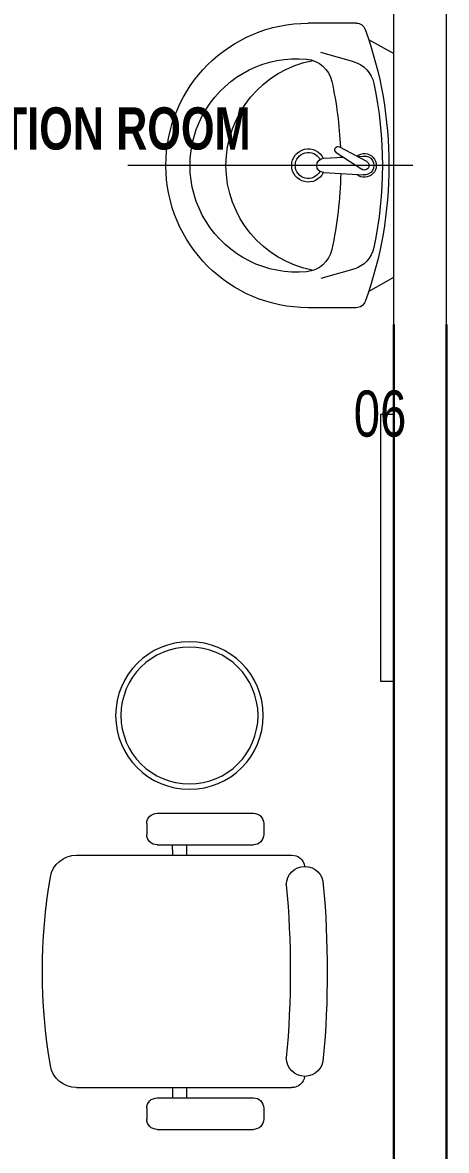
# Model space of a CAD drawing. Extents: x -234346 to 58427, y -132654 to -82394.
# Drawn here: x -48756 to -47952, y -115260 to -113119 of the extents above; entities that cross this region are included whole.
import ezdxf

# ---------------------------------------------------------------- set-up
doc = ezdxf.new("R2010")
doc.units = 0
doc.header["$LTSCALE"] = 8
doc.layers.get('0').update_dxf_attribs({"color": 9, "lineweight": 5})
for name, color, linetype, lineweight in [('72_EGR_BASE_TEXT', 9, 'Continuous', 5), ('72_EGR_EQP_TAG', 9, 'Continuous', 5), ('LOADING', 9, 'Continuous', 5), ('NEW Wall', 9, 'Continuous', 5), ('SANIT', 9, 'Continuous', 5), ('Walls', 9, 'Continuous', 5)]:
    doc.layers.add(name, color=color, linetype=linetype, lineweight=lineweight)
doc.layers.add('X-WHITE glass', color=9, linetype='Continuous')
doc.styles.add('X3G_ENTITY_257CFD', font='swisscl.ttf', dxfattribs={"height": 200})
doc.styles.add('X3G_ENTITY_9EC9', font='swisscl.ttf', dxfattribs={"height": 0.2})

# ---------------------------------------------------------------- blocks, each defined once
blk = doc.blocks.new('WM00001-P')
at = {"layer": 'LOADING'}
for radius in [0.14, 0.13]:
    blk.add_circle((0, 0), radius, dxfattribs=at)
blk = doc.blocks.new('*X17')
for p, q in [((5, 3), (5, 3)), ((5, 3), (5, 3)), ((5, 3), (5, 3)), ((5, 3), (5, 3)), ((5, 3), (5, 3)), ((5, 3), (5, 3)), ((5, 3), (5, 3)), ((5, 3), (5, 3)), ((5, 3), (5, 3)), ((5, 3), (5, 3)), ((5, 3), (5, 3)), ((5, 3), (5, 3)), ((5, 3), (5, 3)), ((5, 3), (5, 3)), ((5, 3), (5, 3)), ((5, 3), (5, 3)), ((5, 3), (5, 3)), ((5, 3), (5, 3)), ((5, 3), (5, 3)), ((5, 3), (5, 3)), ((5, 3), (5, 3)), ((5, 3), (5, 3)), ((5, 3), (5, 3)), ((5, 3), (5, 3)), ((5, 3), (5, 3)), ((5, 3), (5, 3)), ((5, 3), (5, 3)), ((5, 3), (5, 3)), ((5, 3), (5, 3)), ((5, 3), (5, 3)), ((5, 3), (5, 3)), ((5, 3), (5, 3)), ((5, 3), (5, 3)), ((5, 3), (5, 3)), ((5, 3), (5, 3)), ((5, 3), (5, 3)), ((5, 3), (5, 3)), ((5, 3), (5, 3)), ((5, 3), (5, 3)), ((5, 3), (5, 3)), ((5, 3), (5, 3)), ((5, 3), (5, 3)), ((5, 3), (5, 3)), ((5, 3), (5, 3)), ((5, 3), (5, 3)), ((5, 3), (5, 3)), ((5, 3), (5, 3)), ((5, 3), (5, 3)), ((5, 3), (5, 3)), ((5, 3), (5, 3)), ((5, 3), (5, 3)), ((5, 3), (5, 3)), ((5, 3), (5, 3)), ((5, 3), (5, 3)), ((5, 3), (5, 3)), ((5, 3), (5, 3)), ((5, 3), (5, 3)), ((5, 3), (5, 3)), ((5, 3), (5, 3)), ((5, 3), (5, 3)), ((5, 3), (5, 3)), ((5, 3), (5, 3)), ((5, 3), (5, 3)), ((5, 3), (5, 3)), ((5, 3), (5, 3)), ((5, 3), (5, 3)), ((6, 3), (5, 3)), ((5, 3), (5, 3)), ((6, 3), (5, 3)), ((5, 3), (5, 3)), ((6, 3), (5, 3)), ((5, 3), (5, 3)), ((6, 3), (5, 3)), ((5, 3), (5, 3)), ((5, 3), (5, 3)), ((5, 3), (5, 3)), ((5, 3), (5, 3)), ((5, 3), (5, 3)), ((5, 3), (5, 3)), ((5, 3), (5, 3)), ((5, 3), (5, 3)), ((5, 3), (5, 3)), ((5, 3), (5, 3)), ((5, 3), (5, 3)), ((5, 3), (5, 3)), ((5, 3), (5, 3)), ((5, 3), (5, 3)), ((5, 3), (5, 3)), ((5, 3), (5, 3)), ((5, 3), (5, 3)), ((5, 3), (5, 3)), ((5, 3), (5, 3)), ((5, 3), (5, 3)), ((5, 3), (5, 3)), ((5, 3), (5, 3)), ((5, 3), (5, 3)), ((6, 3), (6, 3)), ((6, 3), (6, 3)), ((6, 3), (6, 3)), ((6, 3), (6, 3)), ((6, 3), (6, 3)), ((6, 3), (6, 3)), ((6, 3), (6, 3)), ((6, 3), (6, 3)), ((6, 3), (6, 3)), ((6, 3), (6, 3)), ((6, 3), (6, 3)), ((6, 3), (6, 3)), ((6, 3), (6, 3)), ((6, 3), (6, 3)), ((6, 3), (6, 3)), ((6, 3), (6, 3)), ((6, 3), (6, 3)), ((6, 3), (6, 3)), ((6, 3), (6, 3)), ((6, 3), (6, 3)), ((6, 3), (6, 3)), ((6, 3), (6, 3)), ((6, 3), (6, 3)), ((6, 3), (6, 3)), ((6, 3), (6, 3)), ((6, 3), (6, 3)), ((6, 3), (6, 3)), ((6, 3), (6, 3)), ((6, 3), (6, 3)), ((6, 3), (6, 3)), ((6, 3), (6, 3)), ((6, 3), (6, 3)), ((6, 3), (6, 3)), ((6, 3), (6, 3)), ((6, 3), (6, 3)), ((6, 3), (6, 3)), ((6, 3), (6, 3)), ((6, 3), (6, 3)), ((6, 3), (6, 3)), ((6, 3), (6, 3)), ((6, 3), (6, 3)), ((6, 3), (6, 3)), ((6, 3), (6, 3)), ((6, 3), (6, 3)), ((6, 3), (6, 3)), ((6, 3), (6, 3)), ((6, 3), (6, 3)), ((6, 3), (6, 3)), ((6, 3), (6, 3)), ((6, 3), (6, 3)), ((6, 3), (6, 3)), ((6, 3), (6, 3)), ((6, 3), (6, 3)), ((6, 3), (6, 3)), ((6, 3), (6, 3)), ((6, 3), (6, 3)), ((6, 3), (6, 3)), ((6, 3), (6, 3)), ((6, 3), (6, 3)), ((6, 3), (6, 3)), ((6, 3), (6, 3)), ((6, 3), (6, 3)), ((6, 3), (6, 3)), ((6, 3), (6, 3)), ((6, 3), (6, 3)), ((6, 3), (6, 3)), ((6, 3), (6, 3)), ((6, 3), (6, 3)), ((6, 3), (6, 3)), ((6, 3), (6, 3)), ((6, 3), (6, 3)), ((6, 3), (6, 3)), ((6, 3), (6, 3)), ((6, 3), (6, 3)), ((6, 3), (6, 3)), ((6, 3), (6, 3)), ((6, 3), (6, 3)), ((6, 3), (6, 3)), ((6, 3), (6, 3)), ((6, 3), (6, 3)), ((6, 3), (6, 3)), ((6, 3), (6, 3)), ((6, 3), (6, 3)), ((6, 3), (6, 3)), ((6, 3), (6, 3)), ((6, 3), (6, 3)), ((6, 3), (6, 3)), ((6, 3), (6, 3)), ((6, 3), (6, 3)), ((6, 3), (6, 3)), ((6, 3), (6, 3)), ((6, 3), (6, 3)), ((6, 3), (6, 3)), ((6, 3), (6, 3)), ((6, 3), (6, 3)), ((6, 3), (6, 3)), ((6, 3), (6, 3)), ((6, 3), (6, 3)), ((6, 3), (6, 3)), ((6, 3), (6, 3)), ((6, 3), (6, 3)), ((6, 3), (6, 3)), ((6, 3), (6, 3)), ((6, 3), (6, 3)), ((6, 3), (6, 3)), ((6, 3), (6, 3)), ((6, 3), (6, 3)), ((6, 3), (6, 3)), ((6, 3), (6, 3)), ((6, 3), (6, 3)), ((6, 3), (6, 3)), ((6, 3), (6, 3)), ((6, 3), (6, 3)), ((6, 3), (6, 3)), ((6, 3), (6, 3)), ((6, 3), (6, 3)), ((6, 3), (6, 3)), ((6, 3), (6, 3)), ((6, 3), (6, 3)), ((6, 3), (6, 3)), ((6, 3), (6, 3)), ((6, 3), (6, 3)), ((6, 3), (6, 3)), ((6, 3), (6, 3)), ((6, 3), (6, 3)), ((6, 3), (6, 3)), ((6, 3), (6, 3)), ((6, 3), (6, 3)), ((6, 3), (6, 3)), ((6, 3), (6, 3)), ((6, 3), (6, 3)), ((6, 3), (6, 3)), ((6, 3), (6, 3)), ((6, 3), (6, 3)), ((6, 3), (6, 3)), ((6, 3), (6, 3)), ((6, 3), (6, 3)), ((6, 3), (6, 3)), ((6, 3), (6, 3)), ((6, 3), (6, 3)), ((6, 3), (6, 3)), ((6, 3), (6, 3)), ((6, 3), (6, 3)), ((6, 3), (6, 3)), ((6, 3), (6, 3)), ((6, 3), (6, 3)), ((6, 3), (6, 3)), ((6, 3), (6, 3)), ((6, 3), (6, 3)), ((6, 3), (6, 3)), ((6, 3), (6, 3)), ((6, 3), (6, 3)), ((6, 3), (6, 3)), ((6, 3), (6, 3)), ((6, 3), (6, 3)), ((6, 3), (6, 3)), ((6, 3), (6, 3)), ((6, 3), (6, 3)), ((6, 3), (6, 3)), ((6, 3), (6, 3)), ((6, 3), (6, 3)), ((6, 3), (6, 3)), ((6, 3), (6, 3)), ((6, 3), (6, 3)), ((6, 3), (6, 3)), ((6, 3), (6, 3)), ((6, 3), (6, 3)), ((6, 3), (6, 3)), ((6, 3), (6, 3)), ((6, 3), (6, 3)), ((6, 3), (6, 3)), ((6, 3), (6, 3)), ((6, 3), (6, 3)), ((6, 3), (6, 3)), ((6, 3), (6, 3)), ((6, 3), (6, 3)), ((6, 3), (6, 3)), ((6, 3), (6, 3)), ((6, 3), (6, 3)), ((6, 3), (6, 3)), ((6, 3), (6, 3)), ((6, 3), (6, 3)), ((6, 3), (6, 3)), ((6, 3), (6, 3)), ((6, 3), (6, 3)), ((6, 3), (6, 3)), ((6, 3), (6, 3)), ((6, 3), (6, 3)), ((6, 3), (6, 3)), ((6, 3), (6, 3)), ((6, 3), (6, 3)), ((6, 3), (6, 3)), ((6, 3), (6, 3)), ((6, 3), (6, 3)), ((6, 3), (6, 3)), ((6, 3), (6, 3)), ((6, 3), (6, 3)), ((6, 3), (6, 3)), ((6, 3), (6, 3)), ((6, 3), (6, 3)), ((6, 3), (6, 3)), ((6, 3), (6, 3)), ((6, 3), (6, 3)), ((6, 3), (6, 3)), ((6, 3), (5, 3)), ((6, 3), (5, 3)), ((6, 3), (5, 3)), ((6, 3), (5, 3)), ((6, 3), (5, 3)), ((6, 3), (6, 3)), ((6, 3), (6, 3)), ((6, 3), (6, 3)), ((6, 3), (6, 3)), ((6, 3), (6, 3)), ((6, 3), (6, 3)), ((6, 3), (6, 3)), ((6, 3), (6, 3)), ((6, 3), (6, 3)), ((6, 3), (6, 3)), ((6, 3), (6, 3)), ((6, 3), (6, 3)), ((6, 3), (6, 3)), ((6, 3), (6, 3)), ((6, 3), (6, 3)), ((6, 3), (6, 3)), ((6, 3), (6, 3)), ((6, 3), (6, 3)), ((6, 3), (6, 3)), ((6, 3), (6, 3)), ((6, 3), (6, 3)), ((6, 3), (6, 3)), ((6, 3), (6, 3)), ((6, 3), (6, 3)), ((6, 3), (6, 3)), ((6, 3), (6, 3)), ((6, 3), (6, 3)), ((6, 3), (6, 3)), ((6, 3), (6, 3)), ((6, 3), (6, 3)), ((6, 3), (6, 3)), ((6, 3), (6, 3)), ((6, 3), (6, 3)), ((6, 3), (6, 3)), ((6, 3), (6, 3)), ((6, 3), (6, 3)), ((6, 3), (6, 3)), ((6, 3), (6, 3)), ((6, 3), (6, 3)), ((6, 3), (6, 3)), ((6, 3), (6, 3)), ((6, 3), (6, 3)), ((6, 3), (6, 3)), ((6, 3), (6, 3)), ((6, 3), (6, 3)), ((6, 3), (6, 3)), ((6, 3), (6, 3)), ((6, 3), (6, 3)), ((6, 3), (6, 3)), ((6, 3), (6, 3)), ((6, 3), (6, 3)), ((6, 3), (6, 3)), ((6, 3), (6, 3)), ((6, 3), (6, 3)), ((6, 3), (6, 3)), ((6, 3), (6, 3)), ((6, 3), (6, 3)), ((6, 3), (6, 3)), ((6, 3), (6, 3)), ((6, 3), (6, 3)), ((6, 3), (6, 3)), ((6, 3), (6, 3)), ((6, 3), (6, 3)), ((6, 3), (6, 3)), ((6, 3), (6, 3)), ((6, 3), (6, 3)), ((6, 3), (6, 3)), ((6, 3), (6, 3)), ((6, 3), (6, 3)), ((6, 3), (6, 3)), ((6, 3), (6, 3)), ((6, 3), (6, 3)), ((6, 3), (6, 3)), ((6, 3), (6, 3)), ((6, 3), (6, 3)), ((6, 3), (6, 3)), ((6, 3), (6, 3)), ((6, 3), (6, 3)), ((6, 3), (6, 3)), ((6, 3), (6, 3)), ((6, 3), (6, 3)), ((6, 3), (6, 3)), ((6, 3), (6, 3)), ((6, 3), (6, 3)), ((6, 3), (6, 3)), ((6, 3), (6, 3)), ((6, 3), (6, 3)), ((6, 3), (6, 3)), ((6, 3), (6, 3)), ((6, 3), (6, 3)), ((6, 3), (6, 3)), ((6, 3), (6, 3)), ((6, 3), (6, 3)), ((6, 3), (6, 3)), ((6, 3), (6, 3)), ((6, 3), (6, 3)), ((6, 3), (6, 3)), ((6, 3), (6, 3)), ((6, 3), (6, 3)), ((6, 3), (6, 3)), ((6, 3), (6, 3)), ((6, 3), (6, 3)), ((6, 3), (6, 3)), ((6, 3), (6, 3)), ((6, 3), (6, 3)), ((6, 3), (6, 3)), ((6, 3), (6, 3)), ((6, 3), (6, 3)), ((6, 3), (6, 3)), ((6, 3), (6, 3)), ((6, 3), (6, 3)), ((6, 3), (6, 3)), ((6, 3), (6, 3)), ((6, 3), (6, 3)), ((6, 3), (6, 3)), ((6, 3), (6, 3)), ((6, 3), (6, 3)), ((6, 3), (6, 3)), ((6, 3), (6, 3)), ((6, 3), (6, 3)), ((6, 3), (6, 3)), ((6, 3), (6, 3)), ((6, 3), (6, 3)), ((6, 3), (6, 3)), ((6, 3), (6, 3)), ((6, 3), (6, 3)), ((6, 3), (6, 3)), ((6, 3), (6, 3)), ((6, 3), (6, 3)), ((6, 3), (6, 3)), ((6, 3), (6, 3)), ((6, 3), (6, 3)), ((6, 3), (6, 3)), ((6, 3), (6, 3)), ((6, 3), (6, 3)), ((6, 3), (6, 3)), ((6, 3), (6, 3)), ((6, 3), (6, 3)), ((6, 3), (6, 3)), ((6, 3), (6, 3)), ((6, 3), (6, 3)), ((6, 3), (6, 3)), ((6, 3), (6, 3)), ((6, 3), (6, 3)), ((6, 3), (6, 3)), ((6, 3), (6, 3)), ((6, 3), (6, 3)), ((6, 3), (6, 3)), ((6, 3), (6, 3)), ((6, 3), (6, 3)), ((6, 3), (6, 3)), ((6, 3), (6, 3)), ((6, 3), (6, 3)), ((6, 3), (6, 3)), ((6, 3), (6, 3)), ((6, 3), (6, 3)), ((6, 3), (6, 3)), ((6, 3), (6, 3)), ((6, 3), (6, 3)), ((6, 3), (6, 3)), ((6, 3), (6, 3)), ((6, 3), (6, 3)), ((6, 3), (6, 3)), ((6, 3), (6, 3)), ((6, 3), (6, 3)), ((6, 3), (6, 3)), ((6, 3), (6, 3)), ((6, 3), (6, 3)), ((6, 3), (6, 3)), ((6, 3), (6, 3)), ((6, 3), (6, 3)), ((6, 3), (6, 3)), ((6, 3), (6, 3)), ((6, 3), (6, 3)), ((6, 3), (6, 3)), ((6, 3), (6, 3)), ((6, 3), (6, 3)), ((6, 3), (6, 3)), ((6, 3), (6, 3)), ((6, 3), (6, 3)), ((6, 3), (6, 3)), ((6, 3), (6, 3)), ((6, 3), (6, 3)), ((6, 3), (6, 3)), ((6, 3), (6, 3)), ((6, 3), (6, 3)), ((6, 3), (6, 3)), ((6, 3), (6, 3)), ((6, 3), (6, 3)), ((6, 3), (6, 3)), ((6, 3), (6, 3)), ((6, 3), (6, 3)), ((6, 3), (6, 3)), ((6, 3), (6, 3)), ((6, 3), (6, 3)), ((6, 3), (6, 3)), ((6, 3), (6, 3)), ((6, 3), (6, 3)), ((6, 3), (6, 3)), ((6, 3), (6, 3)), ((6, 3), (6, 3)), ((6, 3), (6, 3)), ((6, 3), (6, 3)), ((6, 3), (6, 3)), ((6, 3), (6, 3)), ((6, 3), (6, 3)), ((6, 3), (6, 3)), ((6, 3), (6, 3)), ((6, 3), (6, 3)), ((6, 3), (6, 3)), ((6, 3), (6, 3)), ((6, 3), (6, 3)), ((6, 3), (6, 3)), ((6, 3), (6, 3)), ((6, 3), (6, 3)), ((6, 3), (6, 3)), ((6, 3), (6, 3)), ((6, 3), (6, 3)), ((6, 3), (6, 3)), ((6, 3), (6, 3)), ((6, 3), (6, 3)), ((6, 3), (6, 3)), ((6, 3), (6, 3)), ((6, 3), (6, 3)), ((6, 3), (6, 3)), ((6, 3), (6, 3)), ((6, 3), (6, 3)), ((6, 3), (6, 3)), ((6, 3), (6, 3)), ((6, 3), (6, 3)), ((6, 3), (6, 3)), ((6, 3), (6, 3)), ((6, 3), (6, 3)), ((6, 3), (6, 3)), ((6, 3), (6, 3)), ((6, 3), (6, 3)), ((6, 3), (6, 3)), ((6, 3), (6, 3)), ((6, 3), (6, 3)), ((6, 3), (6, 3)), ((6, 3), (6, 3)), ((6, 3), (6, 3)), ((6, 3), (6, 3)), ((6, 3), (6, 3)), ((6, 3), (6, 3)), ((6, 3), (6, 3)), ((6, 3), (6, 3)), ((6, 3), (6, 3)), ((6, 3), (6, 3)), ((6, 3), (6, 3)), ((6, 3), (6, 3)), ((6, 3), (6, 3)), ((6, 3), (6, 3)), ((6, 3), (6, 3)), ((6, 3), (6, 3)), ((6, 3), (6, 3)), ((6, 3), (6, 3)), ((6, 3), (6, 3)), ((6, 3), (6, 3)), ((6, 3), (6, 3)), ((6, 3), (6, 3)), ((6, 3), (6, 3)), ((6, 3), (6, 3)), ((6, 3), (6, 3)), ((6, 3), (6, 3)), ((6, 3), (6, 3)), ((6, 3), (6, 3)), ((6, 3), (6, 3)), ((6, 3), (6, 3)), ((6, 3), (6, 3)), ((6, 3), (6, 3)), ((6, 3), (6, 3)), ((6, 3), (6, 3)), ((6, 3), (6, 3)), ((6, 3), (6, 3)), ((6, 3), (6, 3)), ((6, 3), (6, 3)), ((6, 3), (6, 3)), ((6, 3), (6, 3)), ((6, 3), (6, 3)), ((6, 3), (6, 3)), ((6, 3), (6, 3)), ((6, 3), (6, 3)), ((6, 3), (6, 3)), ((6, 3), (6, 3)), ((6, 3), (6, 3)), ((6, 3), (6, 3)), ((6, 3), (6, 3)), ((6, 3), (6, 3)), ((6, 3), (6, 3)), ((6, 3), (6, 3)), ((6, 3), (6, 3)), ((6, 3), (6, 3)), ((6, 3), (6, 3)), ((6, 3), (6, 3)), ((6, 3), (6, 3)), ((6, 3), (6, 3)), ((6, 3), (6, 3)), ((6, 3), (6, 3)), ((6, 3), (6, 3)), ((6, 3), (6, 3)), ((6, 3), (6, 3)), ((6, 3), (6, 3)), ((6, 3), (6, 3)), ((6, 3), (6, 3)), ((6, 3), (6, 3)), ((6, 3), (6, 3)), ((6, 3), (6, 3)), ((6, 3), (6, 3)), ((6, 3), (6, 3)), ((6, 3), (6, 3)), ((6, 3), (6, 3)), ((6, 3), (6, 3)), ((6, 3), (6, 3)), ((6, 3), (6, 3)), ((6, 3), (6, 3)), ((6, 3), (6, 3))]:
    blk.add_line(p, q)
blk = doc.blocks.new('*X18')
for p, q in [((13, 1), (13, 1)), ((13, 1), (13, 1)), ((13, 1), (13, 1)), ((13, 1), (13, 1)), ((13, 1), (13, 1)), ((13, 1), (13, 1)), ((13, 1), (13, 1)), ((13, 1), (13, 1)), ((13, 1), (13, 1)), ((13, 1), (13, 1)), ((13, 1), (13, 1)), ((13, 1), (13, 1)), ((13, 1), (13, 1)), ((13, 1), (13, 1)), ((13, 1), (13, 1)), ((13, 1), (14, 1)), ((13, 1), (14, 1)), ((13, 1), (14, 1)), ((13, 1), (13, 1)), ((13, 1), (13, 1)), ((13, 1), (13, 1)), ((13, 1), (13, 1)), ((13, 1), (13, 1)), ((13, 1), (13, 1)), ((13, 1), (13, 1)), ((13, 1), (13, 1)), ((13, 1), (13, 1)), ((13, 1), (13, 1)), ((13, 1), (13, 1)), ((13, 1), (13, 1)), ((13, 1), (13, 1)), ((13, 1), (13, 1)), ((13, 1), (13, 1)), ((13, 1), (13, 1)), ((13, 1), (13, 1)), ((13, 1), (13, 1)), ((13, 1), (13, 1)), ((13, 1), (13, 1)), ((13, 1), (13, 1)), ((13, 1), (13, 1)), ((13, 1), (13, 1)), ((13, 1), (13, 1)), ((13, 1), (13, 1)), ((13, 1), (13, 1)), ((13, 1), (13, 1)), ((13, 1), (13, 1)), ((13, 1), (13, 1)), ((13, 1), (13, 1)), ((13, 1), (13, 1)), ((13, 1), (13, 1)), ((13, 1), (13, 1)), ((13, 1), (13, 1)), ((13, 1), (13, 1)), ((13, 1), (13, 1)), ((13, 1), (13, 1)), ((13, 1), (13, 1)), ((13, 1), (13, 1)), ((13, 1), (13, 1)), ((13, 1), (13, 1)), ((13, 1), (13, 1)), ((13, 1), (13, 1)), ((13, 1), (13, 1)), ((13, 1), (13, 1)), ((13, 1), (13, 1)), ((13, 1), (13, 1)), ((13, 1), (13, 1)), ((13, 1), (13, 1)), ((13, 1), (13, 1)), ((13, 1), (13, 1)), ((13, 1), (13, 1)), ((13, 1), (13, 1)), ((13, 1), (13, 1)), ((13, 1), (13, 1)), ((13, 1), (13, 1)), ((13, 1), (13, 1)), ((13, 1), (13, 1)), ((13, 1), (13, 1)), ((13, 1), (13, 1)), ((13, 1), (13, 1)), ((13, 1), (13, 1)), ((13, 1), (13, 1)), ((13, 1), (13, 1)), ((13, 1), (13, 1)), ((13, 1), (13, 1)), ((13, 1), (13, 1)), ((13, 1), (13, 1)), ((13, 1), (13, 1)), ((13, 1), (13, 1)), ((13, 1), (13, 1)), ((13, 1), (13, 1)), ((13, 1), (13, 1)), ((13, 1), (13, 1)), ((13, 1), (13, 1)), ((13, 1), (13, 1)), ((13, 1), (13, 1)), ((13, 1), (13, 1)), ((13, 1), (13, 1)), ((13, 1), (13, 1)), ((13, 1), (13, 1)), ((13, 1), (13, 1)), ((13, 1), (13, 1)), ((13, 1), (13, 1)), ((13, 1), (13, 1)), ((13, 1), (13, 1)), ((13, 1), (13, 1)), ((13, 1), (13, 1)), ((13, 1), (13, 1)), ((13, 1), (13, 1)), ((13, 1), (13, 1)), ((13, 1), (13, 1)), ((13, 1), (13, 1)), ((13, 1), (13, 1)), ((13, 1), (13, 1)), ((13, 1), (13, 1)), ((13, 1), (13, 1)), ((13, 1), (13, 1)), ((13, 1), (13, 1)), ((13, 1), (13, 1)), ((13, 1), (13, 1)), ((13, 1), (13, 1)), ((13, 1), (13, 1)), ((13, 1), (13, 1)), ((13, 1), (13, 1)), ((13, 1), (14, 1)), ((13, 0), (13, 0)), ((13, 0), (13, 0)), ((13, 0), (13, 0)), ((13, 0), (13, 0)), ((13, 0), (13, 0)), ((13, 0), (13, 0)), ((13, 0), (13, 0)), ((13, 0), (13, 0)), ((13, 0), (13, 0)), ((13, 0), (13, 0)), ((13, 0), (13, 0)), ((13, 0), (13, 0)), ((13, 0), (13, 0)), ((13, 0), (13, 0)), ((13, 0), (13, 0)), ((13, 0), (13, 0)), ((13, 0), (13, 0)), ((13, 0), (13, 0)), ((13, 0), (13, 0)), ((13, 0), (13, 0)), ((13, 0), (13, 0)), ((13, 0), (13, 0)), ((13, 0), (13, 0)), ((13, 0), (13, 0)), ((13, 0), (13, 0)), ((13, 0), (13, 0)), ((13, 0), (13, 0)), ((13, 0), (13, 0)), ((13, 0), (13, 0)), ((13, 0), (13, 0)), ((13, 0), (13, 0)), ((13, 0), (13, 0)), ((13, 0), (13, 0)), ((13, 0), (13, 0)), ((13, 0), (13, 0)), ((13, 0), (13, 0)), ((13, 0), (13, 0)), ((13, 0), (13, 0)), ((13, 0), (13, 0)), ((13, 0), (13, 0)), ((13, 0), (13, 0)), ((13, 0), (13, 0)), ((13, 0), (13, 0)), ((13, 0), (13, 0)), ((13, 0), (13, 0)), ((13, 0), (13, 0)), ((13, 0), (13, 0)), ((13, 0), (13, 0)), ((13, 0), (14, 0)), ((13, 0), (14, 0)), ((13, 0), (13, 0)), ((13, 0), (14, 0)), ((14, 1), (14, 1)), ((14, 1), (14, 1)), ((14, 1), (14, 1)), ((14, 1), (14, 1)), ((14, 1), (14, 1)), ((14, 1), (14, 1)), ((14, 1), (14, 1)), ((14, 1), (14, 1)), ((14, 1), (14, 1)), ((14, 1), (14, 1)), ((14, 1), (14, 1)), ((14, 1), (14, 1)), ((14, 1), (14, 1)), ((14, 1), (14, 1)), ((14, 1), (14, 1)), ((14, 1), (14, 1)), ((14, 1), (14, 1)), ((14, 1), (14, 1)), ((14, 1), (14, 1)), ((14, 1), (14, 1)), ((14, 1), (14, 1)), ((14, 1), (14, 1)), ((14, 1), (14, 1)), ((14, 1), (14, 1)), ((14, 1), (14, 1)), ((14, 1), (14, 1)), ((14, 1), (14, 1)), ((14, 1), (14, 1)), ((14, 1), (14, 1)), ((14, 1), (14, 1)), ((14, 1), (14, 1)), ((14, 1), (14, 1)), ((14, 1), (14, 1)), ((14, 1), (14, 1)), ((14, 1), (14, 1)), ((14, 1), (14, 1)), ((14, 1), (14, 1)), ((14, 1), (14, 1)), ((14, 1), (14, 1)), ((14, 1), (14, 1)), ((14, 1), (14, 1)), ((14, 1), (14, 1)), ((14, 1), (14, 1)), ((14, 1), (14, 1)), ((14, 1), (14, 1)), ((14, 1), (14, 1)), ((14, 1), (14, 1)), ((14, 1), (14, 1)), ((14, 1), (14, 1)), ((14, 1), (14, 1)), ((14, 1), (14, 1)), ((14, 1), (14, 1)), ((14, 1), (14, 1)), ((14, 1), (14, 1)), ((14, 1), (14, 1)), ((14, 1), (14, 1)), ((14, 1), (14, 1)), ((14, 1), (14, 1)), ((14, 1), (14, 1)), ((14, 1), (14, 1)), ((14, 1), (14, 1)), ((14, 1), (14, 1)), ((14, 1), (14, 1)), ((14, 1), (14, 1)), ((14, 1), (14, 1)), ((14, 1), (14, 1)), ((14, 1), (14, 1)), ((14, 1), (14, 1)), ((14, 1), (14, 1)), ((14, 1), (14, 1)), ((14, 1), (14, 1)), ((14, 1), (14, 1)), ((14, 1), (14, 1)), ((14, 1), (14, 1)), ((14, 1), (14, 1)), ((14, 1), (14, 1)), ((14, 1), (14, 1)), ((14, 1), (14, 1)), ((14, 1), (14, 1)), ((14, 1), (14, 1)), ((14, 1), (14, 1)), ((14, 1), (14, 1)), ((14, 1), (14, 1)), ((14, 1), (14, 1)), ((14, 1), (14, 1)), ((14, 1), (14, 1)), ((14, 1), (14, 1)), ((14, 1), (14, 1)), ((14, 1), (14, 1)), ((14, 1), (14, 1)), ((14, 1), (14, 1)), ((14, 1), (14, 1)), ((14, 1), (14, 1)), ((14, 1), (14, 1)), ((14, 0), (14, 0)), ((14, 0), (14, 0)), ((14, 0), (14, 0)), ((14, 0), (14, 0)), ((14, 0), (14, 0)), ((14, 0), (14, 0)), ((14, 0), (14, 0)), ((14, 0), (14, 0)), ((14, 0), (14, 0)), ((14, 0), (14, 0)), ((14, 0), (14, 0)), ((14, 0), (14, 0)), ((14, 0), (14, 0)), ((14, 0), (14, 0)), ((14, 0), (14, 0)), ((14, 0), (14, 0)), ((14, 0), (14, 0)), ((14, 0), (14, 0)), ((14, 0), (14, 0)), ((14, 0), (14, 0)), ((14, 0), (14, 0)), ((14, 0), (14, 0)), ((14, 0), (14, 0)), ((14, 0), (14, 0)), ((14, 0), (14, 0)), ((14, 0), (14, 0)), ((14, 0), (14, 0)), ((14, 0), (14, 0)), ((14, 0), (14, 0)), ((14, 0), (14, 0)), ((14, 0), (14, 0)), ((14, 0), (14, 0)), ((14, 0), (14, 0)), ((14, 0), (14, 0)), ((14, 0), (14, 0)), ((14, 0), (14, 0)), ((14, 0), (14, 0)), ((14, 0), (14, 0)), ((14, 0), (14, 0)), ((14, 0), (14, 0)), ((14, 0), (14, 0)), ((14, 0), (14, 0)), ((14, 0), (14, 0)), ((14, 0), (14, 0)), ((14, 0), (14, 0)), ((14, 0), (14, 0)), ((14, 0), (14, 0)), ((14, 0), (14, 0)), ((13, 0), (13, 0)), ((13, 0), (14, 0)), ((13, 0), (13, 0)), ((13, 0), (14, 0)), ((13, 0), (13, 0)), ((13, 0), (14, 0)), ((13, 0), (13, 0)), ((13, 0), (13, 0)), ((13, 0), (13, 0)), ((13, 0), (13, 0)), ((13, 0), (14, 0)), ((13, 0), (13, 0)), ((13, 0), (14, 0)), ((13, 0), (13, 0)), ((13, 0), (14, 0)), ((13, 0), (13, 0)), ((13, 0), (14, 0)), ((13, 0), (13, 0)), ((13, 0), (14, 0)), ((13, 0), (13, 0)), ((13, 0), (14, 0)), ((13, 0), (13, 0)), ((13, 0), (14, 0)), ((13, 0), (13, 0)), ((13, 0), (13, 0)), ((13, 0), (13, 0)), ((13, 0), (14, 0)), ((13, 0), (13, 0)), ((13, 0), (14, 0)), ((13, 0), (13, 0)), ((13, 0), (14, 0)), ((13, 0), (13, 0)), ((13, 0), (14, 0)), ((13, 0), (13, 0)), ((13, 0), (13, 0)), ((13, 0), (13, 0)), ((13, 0), (13, 0)), ((13, 0), (13, 0)), ((13, 0), (13, 0)), ((13, 0), (13, 0)), ((13, 0), (13, 0)), ((13, 0), (13, 0)), ((13, 0), (13, 0)), ((13, 0), (13, 0)), ((13, 0), (13, 0)), ((13, 0), (13, 0)), ((13, 0), (13, 0)), ((13, 0), (13, 0)), ((13, 0), (13, 0)), ((13, 0), (13, 0)), ((13, 0), (13, 0)), ((13, 0), (13, 0)), ((13, 0), (13, 0)), ((13, 0), (13, 0)), ((13, 0), (13, 0)), ((13, 0), (13, 0)), ((13, 0), (13, 0)), ((13, 0), (13, 0)), ((13, 0), (13, 0)), ((13, 0), (13, 0)), ((13, 0), (13, 0)), ((13, 0), (13, 0)), ((13, 0), (13, 0)), ((13, 0), (13, 0)), ((13, -1), (13, -1)), ((13, -1), (13, -1)), ((13, -1), (13, -1)), ((13, -1), (13, -1)), ((13, -1), (13, -1)), ((13, -1), (14, -1)), ((13, -1), (13, -1)), ((14, 0), (14, 0)), ((14, 0), (14, 0)), ((14, 0), (14, 0)), ((14, 0), (14, 0)), ((14, 0), (14, 0)), ((14, 0), (14, 0)), ((14, 0), (14, 0)), ((14, 0), (14, 0)), ((14, 0), (14, 0)), ((14, 0), (14, 0)), ((14, 0), (14, 0)), ((14, 0), (14, 0)), ((14, 0), (14, 0)), ((14, 0), (14, 0)), ((14, 0), (14, 0)), ((13, 0), (14, 0)), ((14, 0), (14, 0)), ((14, 0), (14, 0)), ((14, 0), (14, 0)), ((14, 0), (14, 0)), ((14, 0), (14, 0)), ((14, 0), (14, 0)), ((14, 0), (14, 0)), ((14, 0), (14, 0)), ((14, 0), (14, 0)), ((14, 0), (14, 0)), ((14, 0), (14, 0)), ((14, 0), (14, 0)), ((14, 0), (14, 0)), ((14, 0), (14, 0)), ((14, 0), (14, 0)), ((14, 0), (14, 0)), ((14, 0), (14, 0)), ((14, 0), (14, 0)), ((14, 0), (14, 0)), ((14, 0), (14, 0)), ((14, 0), (14, 0)), ((14, 0), (14, 0)), ((14, 0), (14, 0)), ((14, 0), (14, 0)), ((14, 0), (14, 0)), ((14, 0), (14, 0)), ((14, 0), (14, 0)), ((14, 0), (14, 0)), ((14, 0), (14, 0)), ((14, 0), (14, 0)), ((14, 0), (14, 0)), ((14, 0), (14, 0)), ((14, 0), (14, 0)), ((14, 0), (14, 0)), ((14, -1), (14, -1)), ((14, -1), (14, -1)), ((14, -1), (14, -1)), ((14, -1), (14, -1)), ((14, -1), (14, -1))]:
    blk.add_line(p, q)
blk = doc.blocks.new('GF21018-P')
for p, q in [((-0.2207, 0.4756), (-0.2207, 0.0675)), ((0.2205, 0.4756), (0.2205, 0.0675)), ((-0.3002, 0.3226), (-0.3002, 0.14)), ((-0.2806, 0.3422), (-0.2598, 0.3422)), ((-0.2402, 0.3226), (-0.2402, 0.14)), ((0.24, 0.3226), (0.24, 0.14)), ((0.2596, 0.3422), (0.2804, 0.3422)), ((0.3, 0.3226), (0.3, 0.14)), ((-0.2402, 0.2937), (-0.2207, 0.2937)), ((0.2205, 0.2937), (0.24, 0.2937)), ((-0.2402, 0.2671), (-0.2207, 0.2671)), ((0.2205, 0.2671), (0.24, 0.2671)), ((-0.2806, 0.1204), (-0.2598, 0.1204)), ((0.2596, 0.1204), (0.2804, 0.1204))]:
    blk.add_line(p, q)
for points in [[(0.24, 0.2937), (0.24, 0.2937), (0.24, 0.2937), (0.24, 0.2937), (0.24, 0.2937), (0.24, 0.2937), (0.24, 0.2937), (0.24, 0.2937), (0.24, 0.2937), (0.24, 0.2937), (0.24, 0.2937), (0.24, 0.2937), (0.24, 0.2937), (0.24, 0.2937), (0.24, 0.2937), (0.24, 0.2937), (0.24, 0.2937), (0.24, 0.2937), (0.24, 0.2937), (0.24, 0.2937), (0.24, 0.2937), (0.24, 0.2937), (0.24, 0.2937), (0.24, 0.2937), (0.24, 0.2937), (0.24, 0.2937), (0.24, 0.2937), (0.24, 0.2937), (0.24, 0.2937), (0.24, 0.2937), (0.24, 0.2937), (0.24, 0.2937), (0.24, 0.2937), (0.24, 0.2937), (0.24, 0.2937), (0.24, 0.2937), (0.24, 0.2937), (0.24, 0.2937), (0.24, 0.2937), (0.24, 0.2937), (0.24, 0.2937), (0.24, 0.2937), (0.24, 0.2937), (0.24, 0.2937), (0.24, 0.2937), (0.24, 0.2937), (0.24, 0.2937), (0.24, 0.2937), (0.24, 0.2937), (0.24, 0.2937), (0.24, 0.2937), (0.24, 0.2937), (0.24, 0.2937), (0.24, 0.2937), (0.24, 0.2937), (0.24, 0.2937), (0.24, 0.2937), (0.24, 0.2937), (0.24, 0.2937), (0.24, 0.2937), (0.24, 0.2937), (0.24, 0.2937), (0.24, 0.2937), (0.24, 0.2937), (0.24, 0.2937), (0.24, 0.2937), (0.24, 0.2937), (0.24, 0.2937), (0.24, 0.2937), (0.24, 0.2937), (0.24, 0.2937), (0.24, 0.2937), (0.24, 0.2937), (0.24, 0.2937), (0.24, 0.2937), (0.24, 0.2937), (0.24, 0.2937), (0.24, 0.2937), (0.24, 0.2937), (0.24, 0.2937), (0.24, 0.2937), (0.24, 0.2937), (0.24, 0.2937), (0.24, 0.2937), (0.24, 0.2937), (0.24, 0.2937), (0.24, 0.2937), (0.24, 0.2937), (0.24, 0.2937), (0.24, 0.2937), (0.24, 0.2937), (0.24, 0.2937), (0.24, 0.2937), (0.24, 0.2937), (0.24, 0.2937), (0.24, 0.2937), (0.24, 0.2937), (0.24, 0.2937), (0.24, 0.2937), (0.24, 0.2937), (0.24, 0.2937), (0.24, 0.2937), (0.24, 0.2937), (0.24, 0.2937), (0.24, 0.2937), (0.24, 0.2937), (0.24, 0.2937), (0.24, 0.2937), (0.24, 0.2937), (0.24, 0.2937), (0.24, 0.2937), (0.24, 0.2937), (0.24, 0.2937), (0.24, 0.2937), (0.24, 0.2937), (0.24, 0.2937), (0.24, 0.2937), (0.24, 0.2937), (0.24, 0.2937), (0.24, 0.2937), (0.24, 0.2937), (0.24, 0.2937), (0.24, 0.2937), (0.24, 0.2937), (0.24, 0.2937), (0.24, 0.2937), (0.24, 0.2937), (0.24, 0.2937), (0.24, 0.2937), (0.24, 0.2937), (0.24, 0.2937), (0.24, 0.2937), (0.24, 0.2937), (0.24, 0.2937), (0.24, 0.2937), (0.24, 0.2937), (0.24, 0.2937), (0.24, 0.2937), (0.24, 0.2937), (0.24, 0.2937), (0.24, 0.2937), (0.24, 0.2937), (0.24, 0.2937), (0.24, 0.2937), (0.24, 0.2937), (0.24, 0.2937), (0.24, 0.2937), (0.24, 0.2937), (0.24, 0.2937), (0.24, 0.2937), (0.24, 0.2937), (0.24, 0.2937), (0.24, 0.2937), (0.24, 0.2937), (0.24, 0.2937), (0.24, 0.2937), (0.24, 0.2937), (0.24, 0.2937), (0.24, 0.2937), (0.24, 0.2937), (0.24, 0.2937), (0.24, 0.2937), (0.24, 0.2937), (0.24, 0.2937), (0.24, 0.2937), (0.24, 0.2937), (0.24, 0.2937), (0.24, 0.2937), (0.24, 0.2937), (0.24, 0.2937), (0.24, 0.2937), (0.24, 0.2937), (0.24, 0.2937), (0.24, 0.2937), (0.24, 0.2937), (0.24, 0.2937), (0.24, 0.2937), (0.24, 0.2937), (0.24, 0.2937), (0.24, 0.2937), (0.24, 0.2937), (0.24, 0.2937), (0.24, 0.2937), (0.24, 0.2937), (0.24, 0.2937), (0.24, 0.2937), (0.24, 0.2937), (0.24, 0.2937), (0.24, 0.2937), (0.24, 0.2937), (0.24, 0.2937), (0.24, 0.2937), (0.24, 0.2937), (0.24, 0.2937), (0.24, 0.2937), (0.24, 0.2937), (0.24, 0.2937), (0.24, 0.2937), (0.24, 0.2937), (0.24, 0.2937), (0.24, 0.2937), (0.24, 0.2937), (0.24, 0.2937), (0.24, 0.2937), (0.24, 0.2937), (0.24, 0.2937), (0.24, 0.2937), (0.24, 0.2937), (0.24, 0.2937), (0.24, 0.2937), (0.24, 0.2937), (0.24, 0.2937), (0.24, 0.2937), (0.24, 0.2937), (0.24, 0.2937), (0.24, 0.2937), (0.24, 0.2937), (0.24, 0.2937), (0.24, 0.2937), (0.24, 0.2937), (0.24, 0.2937), (0.24, 0.2937), (0.24, 0.2937), (0.24, 0.2937), (0.24, 0.2937), (0.24, 0.2937), (0.24, 0.2937), (0.24, 0.2937), (0.24, 0.2937), (0.24, 0.2937), (0.24, 0.2937), (0.24, 0.2937), (0.24, 0.2937), (0.24, 0.2937), (0.24, 0.2937), (0.24, 0.2937), (0.24, 0.2937), (0.24, 0.2937), (0.24, 0.2937), (0.24, 0.2937), (0.24, 0.2937), (0.24, 0.2937), (0.24, 0.2937), (0.24, 0.2937), (0.24, 0.2937), (0.24, 0.2937), (0.24, 0.2937), (0.24, 0.2937), (0.24, 0.2937), (0.24, 0.2937), (0.24, 0.2937), (0.24, 0.2937), (0.24, 0.2937), (0.24, 0.2937), (0.24, 0.2937), (0.24, 0.2937), (0.24, 0.2937), (0.24, 0.2937), (0.24, 0.2937), (0.24, 0.2937), (0.24, 0.2937), (0.24, 0.2937), (0.24, 0.2937), (0.24, 0.2937), (0.24, 0.2937), (0.24, 0.2937), (0.24, 0.2937), (0.24, 0.2937), (0.24, 0.2937), (0.24, 0.2937), (0.24, 0.2937), (0.24, 0.2937), (0.24, 0.2937), (0.24, 0.2937), (0.24, 0.2937), (0.24, 0.2937), (0.24, 0.2937)], [(0.24, 0.2937), (0.24, 0.2937), (0.24, 0.2937), (0.24, 0.2937), (0.24, 0.2937), (0.24, 0.2937), (0.24, 0.2937), (0.24, 0.2937), (0.24, 0.2937), (0.24, 0.2937), (0.24, 0.2937), (0.24, 0.2937), (0.24, 0.2937), (0.24, 0.2937), (0.24, 0.2937), (0.24, 0.2937), (0.24, 0.2937), (0.24, 0.2937), (0.24, 0.2937), (0.24, 0.2937), (0.24, 0.2937), (0.24, 0.2937), (0.24, 0.2937), (0.24, 0.2937), (0.24, 0.2937), (0.24, 0.2937), (0.24, 0.2937), (0.24, 0.2937), (0.24, 0.2937), (0.24, 0.2937), (0.24, 0.2937), (0.24, 0.2937), (0.24, 0.2937), (0.24, 0.2937), (0.24, 0.2937), (0.24, 0.2937), (0.24, 0.2937), (0.24, 0.2937), (0.24, 0.2937), (0.24, 0.2937), (0.24, 0.2937), (0.24, 0.2937), (0.24, 0.2937), (0.24, 0.2937), (0.24, 0.2937), (0.24, 0.2937), (0.24, 0.2937), (0.24, 0.2937), (0.24, 0.2937), (0.24, 0.2937), (0.24, 0.2937), (0.24, 0.2937), (0.24, 0.2937), (0.24, 0.2937), (0.24, 0.2937), (0.24, 0.2937), (0.24, 0.2937), (0.24, 0.2937), (0.24, 0.2937), (0.24, 0.2937), (0.24, 0.2937), (0.24, 0.2937), (0.24, 0.2937), (0.24, 0.2937), (0.24, 0.2937), (0.24, 0.2937), (0.24, 0.2937), (0.24, 0.2937), (0.24, 0.2937), (0.24, 0.2937), (0.24, 0.2937), (0.24, 0.2937), (0.24, 0.2937), (0.24, 0.2937), (0.24, 0.2937), (0.24, 0.2937), (0.24, 0.2937), (0.24, 0.2937), (0.24, 0.2937), (0.24, 0.2937), (0.24, 0.2937), (0.24, 0.2937), (0.24, 0.2937), (0.24, 0.2937), (0.24, 0.2937), (0.24, 0.2937), (0.24, 0.2937), (0.24, 0.2937), (0.24, 0.2937), (0.24, 0.2937), (0.24, 0.2937), (0.24, 0.2937), (0.24, 0.2937), (0.24, 0.2937), (0.24, 0.2937), (0.24, 0.2937), (0.24, 0.2937), (0.24, 0.2937), (0.24, 0.2937), (0.24, 0.2937), (0.24, 0.2937), (0.24, 0.2937), (0.24, 0.2937), (0.24, 0.2937), (0.24, 0.2937), (0.24, 0.2937), (0.24, 0.2937), (0.24, 0.2937), (0.24, 0.2937), (0.24, 0.2937), (0.24, 0.2937), (0.24, 0.2937), (0.24, 0.2937), (0.24, 0.2937), (0.24, 0.2937), (0.24, 0.2937), (0.24, 0.2937), (0.24, 0.2937), (0.24, 0.2937), (0.24, 0.2937), (0.24, 0.2937), (0.24, 0.2937), (0.24, 0.2937), (0.24, 0.2937), (0.24, 0.2937), (0.24, 0.2937), (0.24, 0.2937), (0.24, 0.2937), (0.24, 0.2937), (0.24, 0.2937), (0.24, 0.2937), (0.24, 0.2937), (0.24, 0.2937), (0.24, 0.2937), (0.24, 0.2937), (0.24, 0.2937), (0.24, 0.2937), (0.24, 0.2937), (0.24, 0.2937), (0.24, 0.2937), (0.24, 0.2937), (0.24, 0.2937), (0.24, 0.2937), (0.24, 0.2937), (0.24, 0.2937), (0.24, 0.2937), (0.24, 0.2937), (0.24, 0.2937), (0.24, 0.2937), (0.24, 0.2937), (0.24, 0.2937), (0.24, 0.2937), (0.24, 0.2937), (0.24, 0.2937), (0.24, 0.2937), (0.24, 0.2937), (0.24, 0.2937), (0.24, 0.2937), (0.24, 0.2937), (0.24, 0.2937), (0.24, 0.2937), (0.24, 0.2937), (0.24, 0.2937), (0.24, 0.2937), (0.24, 0.2937), (0.24, 0.2937), (0.24, 0.2937), (0.24, 0.2937), (0.24, 0.2937), (0.24, 0.2937), (0.24, 0.2937), (0.24, 0.2937), (0.24, 0.2937), (0.24, 0.2937), (0.24, 0.2937), (0.24, 0.2937), (0.24, 0.2937), (0.24, 0.2937), (0.24, 0.2937), (0.24, 0.2937), (0.24, 0.2937), (0.24, 0.2937), (0.24, 0.2937), (0.24, 0.2937), (0.24, 0.2937), (0.24, 0.2937), (0.24, 0.2937), (0.24, 0.2937), (0.24, 0.2937), (0.24, 0.2937), (0.24, 0.2937), (0.24, 0.2937), (0.24, 0.2937), (0.24, 0.2937), (0.24, 0.2937), (0.24, 0.2937), (0.24, 0.2937), (0.24, 0.2937), (0.24, 0.2937), (0.24, 0.2937), (0.24, 0.2937), (0.24, 0.2937), (0.24, 0.2937), (0.24, 0.2937), (0.24, 0.2937), (0.24, 0.2937), (0.24, 0.2937), (0.24, 0.2937), (0.24, 0.2937), (0.24, 0.2937), (0.24, 0.2937), (0.24, 0.2937), (0.24, 0.2937), (0.24, 0.2937), (0.24, 0.2937), (0.24, 0.2937), (0.24, 0.2937), (0.24, 0.2937), (0.24, 0.2937)], [(0.24, 0.2937), (0.24, 0.2937), (0.24, 0.2937), (0.24, 0.2937), (0.24, 0.2937), (0.24, 0.2937), (0.24, 0.2937), (0.24, 0.2937), (0.24, 0.2937), (0.24, 0.2937), (0.24, 0.2937), (0.24, 0.2937), (0.24, 0.2937), (0.24, 0.2937), (0.24, 0.2937), (0.24, 0.2937), (0.24, 0.2937), (0.24, 0.2937), (0.24, 0.2937), (0.24, 0.2937), (0.24, 0.2937), (0.24, 0.2937), (0.24, 0.2937), (0.24, 0.2937), (0.24, 0.2937), (0.24, 0.2937), (0.24, 0.2937), (0.24, 0.2937), (0.24, 0.2937), (0.24, 0.2937), (0.24, 0.2937), (0.24, 0.2937), (0.24, 0.2937), (0.24, 0.2937), (0.24, 0.2937), (0.24, 0.2937), (0.24, 0.2937), (0.24, 0.2937), (0.24, 0.2937), (0.24, 0.2937), (0.24, 0.2937), (0.24, 0.2937), (0.24, 0.2937), (0.24, 0.2937), (0.24, 0.2937), (0.24, 0.2937), (0.24, 0.2937), (0.24, 0.2937), (0.24, 0.2937), (0.24, 0.2937), (0.24, 0.2937), (0.24, 0.2937), (0.24, 0.2937), (0.24, 0.2937), (0.24, 0.2937), (0.24, 0.2937), (0.24, 0.2937), (0.24, 0.2937), (0.24, 0.2937), (0.24, 0.2937), (0.24, 0.2937), (0.24, 0.2937), (0.24, 0.2937), (0.24, 0.2937), (0.24, 0.2937), (0.24, 0.2937), (0.24, 0.2937), (0.24, 0.2937), (0.24, 0.2937), (0.24, 0.2937), (0.24, 0.2937), (0.24, 0.2937), (0.24, 0.2937), (0.24, 0.2937), (0.24, 0.2937), (0.24, 0.2937), (0.24, 0.2937), (0.24, 0.2937), (0.24, 0.2937), (0.24, 0.2937), (0.24, 0.2937), (0.24, 0.2937), (0.24, 0.2937), (0.24, 0.2937), (0.24, 0.2937), (0.24, 0.2937), (0.24, 0.2937), (0.24, 0.2937), (0.24, 0.2937), (0.24, 0.2937), (0.24, 0.2937), (0.24, 0.2937), (0.24, 0.2937), (0.24, 0.2937), (0.24, 0.2937), (0.24, 0.2937), (0.24, 0.2937), (0.24, 0.2937), (0.24, 0.2937), (0.24, 0.2937), (0.24, 0.2937), (0.24, 0.2937), (0.24, 0.2937), (0.24, 0.2937), (0.24, 0.2937), (0.24, 0.2937), (0.24, 0.2937), (0.24, 0.2937), (0.24, 0.2937), (0.24, 0.2937), (0.24, 0.2937), (0.24, 0.2937), (0.24, 0.2937), (0.24, 0.2937), (0.24, 0.2937), (0.24, 0.2937), (0.24, 0.2937), (0.24, 0.2937), (0.24, 0.2937), (0.24, 0.2937), (0.24, 0.2937), (0.24, 0.2937), (0.24, 0.2937), (0.24, 0.2937), (0.24, 0.2937), (0.24, 0.2937), (0.24, 0.2937), (0.24, 0.2937), (0.24, 0.2937), (0.24, 0.2937), (0.24, 0.2937), (0.24, 0.2937), (0.24, 0.2937), (0.24, 0.2937), (0.24, 0.2937), (0.24, 0.2937), (0.24, 0.2937), (0.24, 0.2937), (0.24, 0.2937), (0.24, 0.2937), (0.24, 0.2937), (0.24, 0.2937), (0.24, 0.2937), (0.24, 0.2937), (0.24, 0.2937), (0.24, 0.2937), (0.24, 0.2937), (0.24, 0.2937), (0.24, 0.2937), (0.24, 0.2937), (0.24, 0.2937), (0.24, 0.2937), (0.24, 0.2937), (0.24, 0.2937), (0.24, 0.2937), (0.24, 0.2937), (0.24, 0.2937), (0.24, 0.2937), (0.24, 0.2937), (0.24, 0.2937), (0.24, 0.2937), (0.24, 0.2937), (0.24, 0.2937), (0.24, 0.2937), (0.24, 0.2937), (0.24, 0.2937), (0.24, 0.2937), (0.24, 0.2937), (0.24, 0.2937), (0.24, 0.2937), (0.24, 0.2937), (0.24, 0.2937), (0.24, 0.2937), (0.24, 0.2937), (0.24, 0.2937), (0.24, 0.2937), (0.24, 0.2937), (0.24, 0.2937), (0.24, 0.2937), (0.24, 0.2937), (0.24, 0.2937), (0.24, 0.2937), (0.24, 0.2937), (0.24, 0.2937), (0.24, 0.2937), (0.24, 0.2937), (0.24, 0.2937), (0.24, 0.2937), (0.24, 0.2937), (0.24, 0.2937), (0.24, 0.2937), (0.24, 0.2937), (0.24, 0.2937), (0.24, 0.2937), (0.24, 0.2937), (0.24, 0.2937), (0.24, 0.2937), (0.24, 0.2937), (0.24, 0.2937), (0.24, 0.2937), (0.24, 0.2937), (0.24, 0.2937), (0.24, 0.2937), (0.24, 0.2937), (0.24, 0.2937), (0.24, 0.2937), (0.24, 0.2937), (0.24, 0.2937), (0.24, 0.2937), (0.24, 0.2937), (0.24, 0.2937), (0.24, 0.2937), (0.24, 0.2937), (0.24, 0.2937)]]:
    blk.add_lwpolyline(points, close=True)
for centre, radius, start, end in [((-0.0001, -0.5295), 1.0695, 80.3671, 99.6329), ((-0.1707, 0.4756), 0.05, 99.6329, 180), ((0.1705, 0.4756), 0.05, 0, 80.3671), ((-0.2806, 0.3226), 0.0196, 90, 180), ((-0.2598, 0.3226), 0.0196, 360, 90), ((0.2596, 0.3226), 0.0196, 90, 180), ((0.2804, 0.3226), 0.0196, 0, 90), ((-0.2806, 0.14), 0.0196, 180, 270), ((-0.2598, 0.14), 0.0196, 270, 360), ((0.2596, 0.14), 0.0196, 180, 270), ((0.2804, 0.14), 0.0196, 270, 0), ((-0.1957, 0.0675), 0.025, 180, 261.4721), ((-0.1643, 0.0425), 0.0351, 90, 270), ((0, 1.8467), 1.7767, 264.6946, 275.3053), ((0.1641, 0.0425), 0.0351, 270, 90), ((0.1955, 0.0675), 0.025, 278.5279, 360), ((0, 1.8314), 1.8314, 264.8532, 275.147)]:
    blk.add_arc(centre, radius, start, end)
at = {"layer": 'NEW Wall', "linetype": 'Continuous'}
for points in [[(0.24, 0.2937), (0.24, 0.2937), (0.24, 0.2937), (0.24, 0.2937), (0.24, 0.2937), (0.24, 0.2937), (0.24, 0.2937), (0.24, 0.2937)], [(0.24, 0.2937), (0.24, 0.2937), (0.24, 0.2937), (0.24, 0.2937), (0.24, 0.2937), (0.24, 0.2937), (0.24, 0.2937)], [(0.24, 0.2937), (0.24, 0.2937), (0.24, 0.2937), (0.24, 0.2937), (0.24, 0.2937), (0.24, 0.2937), (0.24, 0.2937), (0.24, 0.2937), (0.24, 0.2937)], [(0.24, 0.2937), (0.24, 0.2937), (0.24, 0.2937), (0.24, 0.2937), (0.24, 0.2937), (0.24, 0.2937), (0.24, 0.2937), (0.24, 0.2937), (0.24, 0.2937), (0.24, 0.2937)], [(0.24, 0.2937), (0.24, 0.2937), (0.24, 0.2937), (0.24, 0.2937), (0.24, 0.2937), (0.24, 0.2937), (0.24, 0.2937), (0.24, 0.2937), (0.24, 0.2937), (0.24, 0.2937), (0.24, 0.2937), (0.24, 0.2937), (0.24, 0.2937), (0.24, 0.2937), (0.24, 0.2937)], [(0.24, 0.2937), (0.24, 0.2937), (0.24, 0.2937), (0.24, 0.2937), (0.24, 0.2937), (0.24, 0.2937), (0.24, 0.2937), (0.24, 0.2937), (0.24, 0.2937), (0.24, 0.2937)], [(0.24, 0.2937), (0.24, 0.2937), (0.24, 0.2937), (0.24, 0.2937), (0.24, 0.2937), (0.24, 0.2937), (0.24, 0.2937), (0.24, 0.2937), (0.24, 0.2937), (0.24, 0.2937)], [(0.24, 0.2937), (0.24, 0.2937), (0.24, 0.2937), (0.24, 0.2937), (0.24, 0.2937), (0.24, 0.2937), (0.24, 0.2937), (0.24, 0.2937), (0.24, 0.2937), (0.24, 0.2937)], [(0.24, 0.2937), (0.24, 0.2937), (0.24, 0.2937), (0.24, 0.2937), (0.24, 0.2937), (0.24, 0.2937), (0.24, 0.2937), (0.24, 0.2937), (0.24, 0.2937), (0.24, 0.2937), (0.24, 0.2937), (0.24, 0.2937), (0.24, 0.2937), (0.24, 0.2937), (0.24, 0.2937), (0.24, 0.2937), (0.24, 0.2937), (0.24, 0.2937)], [(0.24, 0.2937), (0.24, 0.2937), (0.24, 0.2937), (0.24, 0.2937), (0.24, 0.2937), (0.24, 0.2937), (0.24, 0.2937), (0.24, 0.2937), (0.24, 0.2937), (0.24, 0.2937), (0.24, 0.2937), (0.24, 0.2937)], [(0.24, 0.2937), (0.24, 0.2937), (0.24, 0.2937), (0.24, 0.2937), (0.24, 0.2937), (0.24, 0.2937), (0.24, 0.2937)], [(0.24, 0.2937), (0.24, 0.2937), (0.24, 0.2937), (0.24, 0.2937), (0.24, 0.2937), (0.24, 0.2937), (0.24, 0.2937), (0.24, 0.2937), (0.24, 0.2937), (0.24, 0.2937), (0.24, 0.2937), (0.24, 0.2937), (0.24, 0.2937), (0.24, 0.2937), (0.24, 0.2937), (0.24, 0.2937), (0.24, 0.2937), (0.24, 0.2937), (0.24, 0.2937), (0.24, 0.2937), (0.24, 0.2937), (0.24, 0.2937), (0.24, 0.2937), (0.24, 0.2937), (0.24, 0.2937), (0.24, 0.2937), (0.24, 0.2937), (0.24, 0.2937), (0.24, 0.2937), (0.24, 0.2937), (0.24, 0.2937), (0.24, 0.2937), (0.24, 0.2937), (0.24, 0.2937), (0.24, 0.2937), (0.24, 0.2937), (0.24, 0.2937), (0.24, 0.2937), (0.24, 0.2937), (0.24, 0.2937), (0.24, 0.2937), (0.24, 0.2937), (0.24, 0.2937), (0.24, 0.2937), (0.24, 0.2937), (0.24, 0.2937), (0.24, 0.2937), (0.24, 0.2937), (0.24, 0.2937), (0.24, 0.2937), (0.24, 0.2937), (0.24, 0.2937), (0.24, 0.2937), (0.24, 0.2937), (0.24, 0.2937), (0.24, 0.2937), (0.24, 0.2937), (0.24, 0.2937), (0.24, 0.2937), (0.24, 0.2937), (0.24, 0.2937), (0.24, 0.2937), (0.24, 0.2937), (0.24, 0.2937), (0.24, 0.2937), (0.24, 0.2937), (0.24, 0.2937), (0.24, 0.2937), (0.24, 0.2937), (0.24, 0.2937), (0.24, 0.2937), (0.24, 0.2937), (0.24, 0.2937), (0.24, 0.2937), (0.24, 0.2937), (0.24, 0.2937), (0.24, 0.2937), (0.24, 0.2937), (0.24, 0.2937), (0.24, 0.2937), (0.24, 0.2937), (0.24, 0.2937), (0.24, 0.2937), (0.24, 0.2937), (0.24, 0.2937), (0.24, 0.2937), (0.24, 0.2937), (0.24, 0.2937), (0.24, 0.2937), (0.24, 0.2937), (0.24, 0.2937), (0.24, 0.2937), (0.24, 0.2937), (0.24, 0.2937), (0.24, 0.2937), (0.24, 0.2937), (0.24, 0.2937), (0.24, 0.2937), (0.24, 0.2937), (0.24, 0.2937), (0.24, 0.2937), (0.24, 0.2937), (0.24, 0.2937), (0.24, 0.2937), (0.24, 0.2937), (0.24, 0.2937), (0.24, 0.2937), (0.24, 0.2937), (0.24, 0.2937), (0.24, 0.2937), (0.24, 0.2937)], [(0.24, 0.2937), (0.24, 0.2937), (0.24, 0.2937), (0.24, 0.2937), (0.24, 0.2937), (0.24, 0.2937), (0.24, 0.2937), (0.24, 0.2937), (0.24, 0.2937), (0.24, 0.2937), (0.24, 0.2937), (0.24, 0.2937), (0.24, 0.2937), (0.24, 0.2937), (0.24, 0.2937), (0.24, 0.2937), (0.24, 0.2937)], [(0.24, 0.2937), (0.24, 0.2937), (0.24, 0.2937), (0.24, 0.2937), (0.24, 0.2937), (0.24, 0.2937), (0.24, 0.2937), (0.24, 0.2937), (0.24, 0.2937), (0.24, 0.2937), (0.24, 0.2937), (0.24, 0.2937), (0.24, 0.2937), (0.24, 0.2937), (0.24, 0.2937), (0.24, 0.2937), (0.24, 0.2937), (0.24, 0.2937), (0.24, 0.2937), (0.24, 0.2937), (0.24, 0.2937), (0.24, 0.2937), (0.24, 0.2937), (0.24, 0.2937), (0.24, 0.2937), (0.24, 0.2937), (0.24, 0.2937), (0.24, 0.2937), (0.24, 0.2937), (0.24, 0.2937), (0.24, 0.2937), (0.24, 0.2937), (0.24, 0.2937), (0.24, 0.2937), (0.24, 0.2937), (0.24, 0.2937), (0.24, 0.2937), (0.24, 0.2937), (0.24, 0.2937), (0.24, 0.2937), (0.24, 0.2937), (0.24, 0.2937), (0.24, 0.2937), (0.24, 0.2937), (0.24, 0.2937), (0.24, 0.2937), (0.24, 0.2937), (0.24, 0.2937), (0.24, 0.2937), (0.24, 0.2937), (0.24, 0.2937), (0.24, 0.2937), (0.24, 0.2937), (0.24, 0.2937), (0.24, 0.2937), (0.24, 0.2937), (0.24, 0.2937), (0.24, 0.2937), (0.24, 0.2937), (0.24, 0.2937), (0.24, 0.2937), (0.24, 0.2937), (0.24, 0.2937), (0.24, 0.2937), (0.24, 0.2937), (0.24, 0.2937), (0.24, 0.2937), (0.24, 0.2937), (0.24, 0.2937), (0.24, 0.2937), (0.24, 0.2937), (0.24, 0.2937), (0.24, 0.2937), (0.24, 0.2937), (0.24, 0.2937), (0.24, 0.2937), (0.24, 0.2937), (0.24, 0.2937), (0.24, 0.2937), (0.24, 0.2937), (0.24, 0.2937), (0.24, 0.2937), (0.24, 0.2937), (0.24, 0.2937), (0.24, 0.2937), (0.24, 0.2937), (0.24, 0.2937), (0.24, 0.2937), (0.24, 0.2937)], [(0.24, 0.2937), (0.24, 0.2937), (0.24, 0.2937), (0.24, 0.2937), (0.24, 0.2937), (0.24, 0.2937), (0.24, 0.2937), (0.24, 0.2937), (0.24, 0.2937), (0.24, 0.2937), (0.24, 0.2937), (0.24, 0.2937), (0.24, 0.2937), (0.24, 0.2937), (0.24, 0.2937), (0.24, 0.2937), (0.24, 0.2937), (0.24, 0.2937), (0.24, 0.2937), (0.24, 0.2937), (0.24, 0.2937), (0.24, 0.2937), (0.24, 0.2937), (0.24, 0.2937), (0.24, 0.2937), (0.24, 0.2937), (0.24, 0.2937), (0.24, 0.2937), (0.24, 0.2937), (0.24, 0.2937), (0.24, 0.2937), (0.24, 0.2937), (0.24, 0.2937), (0.24, 0.2937), (0.24, 0.2937), (0.24, 0.2937), (0.24, 0.2937), (0.24, 0.2937), (0.24, 0.2937), (0.24, 0.2937), (0.24, 0.2937), (0.24, 0.2937), (0.24, 0.2937), (0.24, 0.2937), (0.24, 0.2937), (0.24, 0.2937), (0.24, 0.2937), (0.24, 0.2937), (0.24, 0.2937), (0.24, 0.2937), (0.24, 0.2937), (0.24, 0.2937), (0.24, 0.2937), (0.24, 0.2937)]]:
    blk.add_lwpolyline(points, dxfattribs=at)
for name, xscale, yscale, zscale in [('*X17', 8.59375e-11, 8.59375e-11, 8.59375e-11), ('*X18', 5.5e-11, 5.5e-11, 5.5e-11)]:
    blk.add_blockref(name, (0.24, 0.2937), dxfattribs=dict(xscale=xscale, yscale=yscale, zscale=zscale))
blk = doc.blocks.new('lav-manta 60')
at = {"layer": 'SANIT'}
for p, q in [((0, 0.04), (0, -0.56)), ((-0.2658, -0.0529), (-0.2358, 0)), ((-0.2358, 0), (0.2358, 0)), ((0.2658, -0.0529), (0.2358, 0)), ((-0.015, -0.1473), (-0.0199, -0.064)), ((0.0274, -0.121), (-0.0078, -0.0673)), ((0.0389, -0.1142), (0.0087, -0.0575)), ((0.0191, -0.077), (0.0199, -0.064)), ((-0.3, -0.0789), (-0.3, -0.18)), ((-0.2185, -0.0841), (-0.2383, -0.1537)), ((0.2185, -0.0841), (0.2383, -0.1537)), ((0.3, -0.0789), (0.3, -0.18)), ((0.015, -0.1473), (0.0174, -0.1057))]:
    blk.add_line(p, q, dxfattribs=at)
for centre, radius, start, end in [((0, -0.8557), 0.8457, 70.1771, 109.8229), ((-0.1608, -0.1006), 0.06, 101.8086, 164.0794), ((0, -0.8696), 0.8457, 78.1914, 101.8086), ((0, -0.0617), 0.025, 320.7474, 220.368), ((0, -0.0617), 0.02, 353.2671, 186.682), ((0.1608, -0.1006), 0.06, 15.9206, 78.1914), ((-0.28, -0.0789), 0.02, 109.8229, 180), ((0, -0.0617), 0.00966, 25.4127, 215.9577), ((0.28, -0.0789), 0.02, 0, 70.1771), ((0, -0.9572), 0.8457, 91.1572, 102.0883), ((0, -0.9572), 0.8457, 88.5486, 88.844), ((0.0332, -0.1176), 0.00666, 210.6852, 30.6852), ((0, -0.9572), 0.8457, 77.9117, 87.4274), ((-0.1645, -0.189), 0.06, 102.0883, 174.8142), ((0.1645, -0.189), 0.06, 5.1858, 77.9117), ((0, -0.18), 0.035, 115.3106, 64.6894), ((0, -0.18), 0.0275, 117.1496, 62.8504), ((0, -0.1473), 0.015, 180, 0), ((0, -0.18), 0.3, 180, 0), ((0, -0.2039), 0.2252, 174.8142, 5.1858), ((0, -0.1282), 0.2252, 190.6097, 349.3903)]:
    blk.add_arc(centre, radius, start, end, dxfattribs=at)
blk = doc.blocks.new('1stF')
at = {"layer": 'LOADING', "color": 9, "elevation": 0.1}
blk.add_lwpolyline([(-48052.3, -113863.2), (-48077.3, -113863.2), (-48077.3, -114369.2), (-48052.3, -114369.2), (-48052.3, -113863.2)], dxfattribs=at)
at = {"layer": 'Walls', "color": 9}
for p, q in [((-48052.3, -113742.6, 0.1), (-48052.3, -112942.6, 0.1)), ((-47952.3, -113692.6, 0.1), (-47952.3, -112942.6, 0.1))]:
    blk.add_line(p, q, dxfattribs=at)
at = {"layer": 'X-WHITE glass', "color": 9, "lineweight": 30, "ltscale": 6}
for p, q in [((-48052.3, -113692.6, 0.1), (-48052.3, -115862.6, 0.1)), ((-47952.3, -115862.6, 0.1), (-47952.3, -113692.6, 0.1))]:
    blk.add_line(p, q, dxfattribs=at)
at = {"layer": 'LOADING', "color": 9, "extrusion": (-2.25644e-18, -2.24019e-05, -1), "xscale": 1000, "yscale": 1000, "zscale": 1000, "rotation": 270}
blk.add_blockref('WM00001-P', (48439.6, -114434.5, 2.6), dxfattribs=at)
at = {"layer": 'LOADING', "color": 9, "extrusion": (7.77426e-06, 2.24021e-05, 1), "xscale": -1000, "yscale": 1000, "zscale": 1000, "rotation": 90.00141075505213}
blk.add_blockref('GF21018-P', (-48178.4, -114920.2, -3), dxfattribs=at)
at = {"layer": 'SANIT', "color": 9, "xscale": -900.000000000201, "yscale": 900.000000000201, "zscale": 900.000000000201, "rotation": 270}
blk.add_blockref('lav-manta 60', (-48052.3, -113390.5, 0.1), dxfattribs=at)
at = {"layer": '72_EGR_BASE_TEXT', "color": 9, "insert": (-49820.1, -113280.3, 0.1), "char_height": 80, "width": 3714.666, "attachment_point": 2, "style": 'X3G_ENTITY_9EC9'}
blk.add_mtext('{\\fSwis721 LtCn BT|b1|i0|c0|p34;OBSTETRICS AND GYNAECOLOGY CONSULTATION / EXAMINATION ROOM}', dxfattribs=at)
at = {"layer": '72_EGR_EQP_TAG', "color": 9, "insert": (-48078.2, -113817.7, 0.1), "char_height": 87.47, "attachment_point": 2, "style": 'X3G_ENTITY_257CFD'}
blk.add_mtext('06', dxfattribs=at)

msp = doc.modelspace()

# ---------------------------------------------------------------- block references
at = {"layer": '72_EGR_EQP_TAG'}
msp.add_blockref('1stF', (0, 0), dxfattribs=at)

doc.saveas('drawing.dxf')
